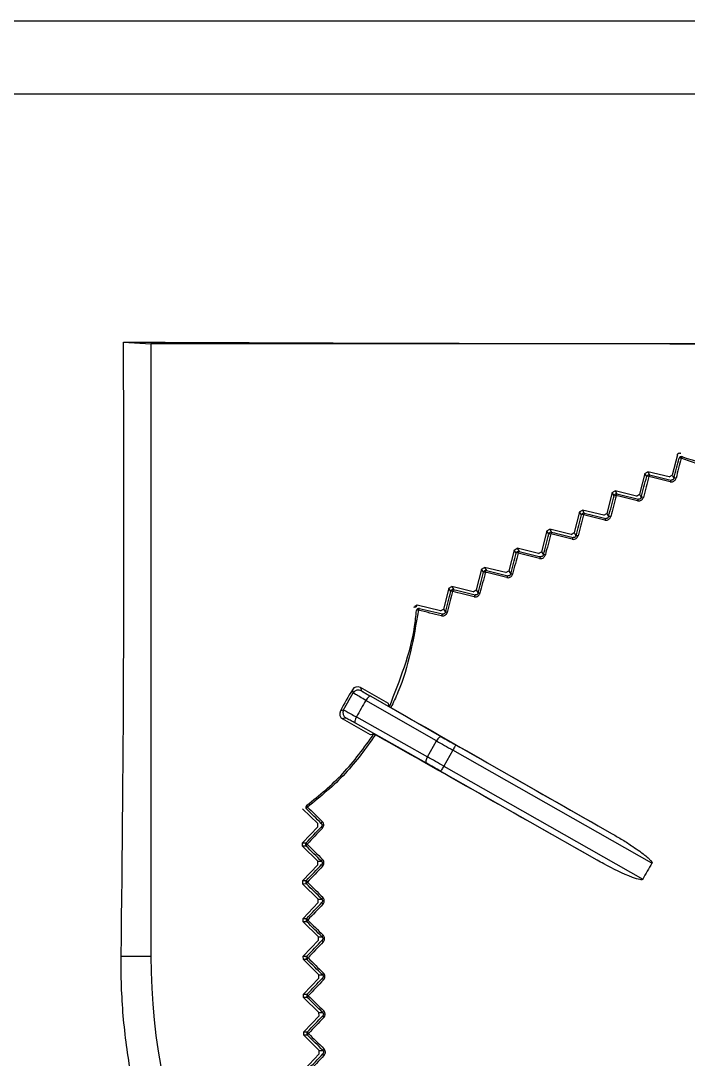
# Model space of a CAD drawing. Extents: x 9.3 to 87.2, y 1.1 to 68.8.
# Drawn here: x 36.881 to 37.992, y 12.281 to 14.011 of the extents above; entities that cross this region are included whole.
import ezdxf

# ---------------------------------------------------------------- set-up
doc = ezdxf.new("R2010")
doc.units = 0
doc.header["$MEASUREMENT"] = 0
doc.layers.add('OBJECT', color=7, linetype='CONTINUOUS')

msp = doc.modelspace()

# ---------------------------------------------------------------- linework, layer by layer
at = {"layer": 'OBJECT'}
for p, q in [((36.6113, 14.0108), (38.1725, 14.0108)), ((38.1725, 13.8885), (36.5655, 13.8885)), ((37.0517, 13.4756), (37.0975, 13.4728)), ((38.1725, 13.4728), (37.0975, 13.4728)), ((37.0975, 13.4728), (37.0975, 12.4528)), ((37.9739, 13.2878), (37.965, 13.2538)), ((37.9197, 13.2567), (37.9107, 13.222)), ((37.9197, 13.2567), (37.9245, 13.2596)), ((37.9228, 13.2516), (37.9197, 13.2567)), ((37.9245, 13.2596), (37.9276, 13.2544)), ((37.9602, 13.251), (37.9245, 13.2596)), ((37.9602, 13.251), (37.965, 13.2538)), ((37.965, 13.2538), (37.9681, 13.2487)), ((37.8654, 13.2248), (37.8563, 13.1901)), ((37.8654, 13.2248), (37.8702, 13.2277)), ((37.8685, 13.2196), (37.8654, 13.2248)), ((37.8702, 13.2277), (37.8733, 13.2225)), ((37.9059, 13.2191), (37.8702, 13.2277)), ((37.9059, 13.2191), (37.9107, 13.222)), ((37.9107, 13.222), (37.9138, 13.2167)), ((37.811, 13.1929), (37.802, 13.1582)), ((37.811, 13.1929), (37.8158, 13.1958)), ((37.8141, 13.1877), (37.811, 13.1929)), ((37.8158, 13.1958), (37.819, 13.1906)), ((37.8515, 13.1872), (37.8158, 13.1958)), ((37.8515, 13.1872), (37.8563, 13.1901)), ((37.8563, 13.1901), (37.8595, 13.1848)), ((37.7567, 13.161), (37.7476, 13.1263)), ((37.7567, 13.161), (37.7615, 13.1639)), ((37.7598, 13.1558), (37.7567, 13.161)), ((37.7615, 13.1639), (37.7646, 13.1587)), ((37.7972, 13.1553), (37.7615, 13.1639)), ((37.7972, 13.1553), (37.802, 13.1582)), ((37.802, 13.1582), (37.8051, 13.1529)), ((37.7024, 13.1292), (37.7072, 13.132)), ((37.7072, 13.132), (37.7103, 13.1268)), ((37.7428, 13.1234), (37.7072, 13.132)), ((37.7024, 13.1292), (37.6933, 13.0944)), ((37.7055, 13.124), (37.7024, 13.1292)), ((37.7428, 13.1234), (37.7476, 13.1263)), ((37.7476, 13.1263), (37.7508, 13.121)), ((37.648, 13.0973), (37.639, 13.0626)), ((37.648, 13.0973), (37.6528, 13.1002)), ((37.6511, 13.0921), (37.648, 13.0973)), ((37.6528, 13.1002), (37.6559, 13.095)), ((37.6885, 13.0916), (37.6528, 13.1002)), ((37.6885, 13.0916), (37.6933, 13.0944)), ((37.6933, 13.0944), (37.6965, 13.0892)), ((37.5937, 13.0654), (37.5846, 13.0307)), ((37.5937, 13.0654), (37.5985, 13.0683)), ((37.5968, 13.0603), (37.5937, 13.0654)), ((37.5985, 13.0683), (37.6016, 13.0631)), ((37.6342, 13.0597), (37.5985, 13.0683)), ((37.6342, 13.0597), (37.639, 13.0626)), ((37.639, 13.0626), (37.6421, 13.0573)), ((37.5359, 13.0336), (37.5362, 13.0349)), ((37.5402, 13.0373), (37.5362, 13.0349)), ((37.5402, 13.0373), (37.5408, 13.0372)), ((37.5798, 13.0278), (37.5408, 13.0372)), ((37.5798, 13.0278), (37.5846, 13.0307)), ((37.5846, 13.0307), (37.5877, 13.0255)), ((37.4181, 12.8628), (37.4342, 12.8911)), ((37.4464, 12.9), (37.4478, 12.8947)), ((37.4928, 12.8736), (37.4464, 12.9)), ((37.5729, 12.8112), (37.4552, 12.8787)), ((37.4636, 12.8855), (37.5813, 12.818)), ((37.422, 12.8494), (37.4167, 12.8478)), ((37.4632, 12.8214), (37.4167, 12.8478)), ((37.5562, 12.7739), (37.438, 12.8405)), ((37.4396, 12.8511), (37.5578, 12.7845)), ((37.5578, 12.7845), (37.5729, 12.8112)), ((37.605, 12.8045), (37.8654, 12.6565)), ((37.6, 12.7958), (37.5849, 12.7692)), ((37.9316, 12.6073), (37.6, 12.7958)), ((37.5849, 12.7692), (37.9165, 12.5807)), ((37.8404, 12.6125), (37.58, 12.7605)), ((37.3501, 12.6983), (37.3751, 12.6736)), ((37.3752, 12.668), (37.3499, 12.6414)), ((37.3752, 12.668), (37.3751, 12.6736)), ((37.3499, 12.6414), (37.3558, 12.6415)), ((37.35, 12.6358), (37.3499, 12.6414)), ((37.3559, 12.6359), (37.35, 12.6358)), ((37.35, 12.6358), (37.3755, 12.6106)), ((37.3756, 12.605), (37.3503, 12.5784)), ((37.3755, 12.6106), (37.3816, 12.6107)), ((37.3756, 12.605), (37.3755, 12.6106)), ((37.3503, 12.5784), (37.3563, 12.5785)), ((37.3504, 12.5728), (37.3503, 12.5784)), ((37.3564, 12.5729), (37.3504, 12.5728)), ((37.3504, 12.5728), (37.3759, 12.5476)), ((37.376, 12.542), (37.3508, 12.5154)), ((37.3759, 12.5476), (37.3821, 12.5477)), ((37.376, 12.542), (37.3759, 12.5476)), ((37.3508, 12.5154), (37.3568, 12.5155)), ((37.3508, 12.5098), (37.3508, 12.5154)), ((37.3569, 12.5099), (37.3508, 12.5098)), ((37.3508, 12.5098), (37.3764, 12.4846)), ((37.3765, 12.479), (37.3512, 12.4524)), ((37.3764, 12.4846), (37.3825, 12.4847)), ((37.3765, 12.479), (37.3764, 12.4846)), ((37.0479, 12.4528), (37.0975, 12.4528)), ((37.3512, 12.4524), (37.3573, 12.4525)), ((37.3513, 12.4468), (37.3512, 12.4524)), ((37.3573, 12.4469), (37.3513, 12.4468)), ((37.3513, 12.4468), (37.3768, 12.4216)), ((37.3768, 12.4216), (37.383, 12.4217)), ((37.3769, 12.416), (37.3768, 12.4216)), ((37.3769, 12.416), (37.3516, 12.3894)), ((37.3516, 12.3894), (37.3577, 12.3895)), ((37.3517, 12.3838), (37.3516, 12.3894)), ((37.3578, 12.3839), (37.3517, 12.3838)), ((37.3517, 12.3838), (37.3773, 12.3586)), ((37.3774, 12.353), (37.3521, 12.3264)), ((37.3773, 12.3586), (37.3834, 12.3587)), ((37.3774, 12.353), (37.3773, 12.3586)), ((37.3521, 12.3264), (37.3581, 12.3265)), ((37.3522, 12.3208), (37.3521, 12.3264)), ((37.3582, 12.3209), (37.3522, 12.3208)), ((37.3522, 12.3208), (37.3777, 12.2956)), ((37.3778, 12.29), (37.3525, 12.2634)), ((37.3777, 12.2956), (37.3838, 12.2957)), ((37.3778, 12.29), (37.3777, 12.2956))]:
    msp.add_line(p, q, dxfattribs=at)
at = {"layer": 'OBJECT', "flags": 128}
for points in [[(37.9681, 13.2487), (37.9692, 13.2528), (37.9703, 13.257), (37.9713, 13.2612), (37.9724, 13.2653), (37.9735, 13.2695), (37.9746, 13.2736), (37.9756, 13.2778), (37.9767, 13.282)], [(37.9803, 13.2822), (37.9792, 13.278), (37.9781, 13.2738), (37.9771, 13.2697), (37.976, 13.2655), (37.9749, 13.2613), (37.9738, 13.2572), (37.9728, 13.253), (37.9717, 13.2488)], [(37.9803, 13.2822), (37.9796, 13.2823), (37.979, 13.2824), (37.9784, 13.2824), (37.9778, 13.2824), (37.9774, 13.2824), (37.977, 13.2823), (37.9768, 13.2821), (37.9767, 13.282)], [(37.9138, 13.2167), (37.9149, 13.2211), (37.916, 13.2254), (37.9172, 13.2298), (37.9183, 13.2342), (37.9194, 13.2385), (37.9205, 13.2429), (37.9217, 13.2472), (37.9228, 13.2516)], [(37.9263, 13.2517), (37.9252, 13.2474), (37.924, 13.243), (37.9229, 13.2386), (37.9218, 13.2343), (37.9207, 13.2299), (37.9195, 13.2256), (37.9184, 13.2212), (37.9173, 13.2168)], [(37.9621, 13.243), (37.9576, 13.2441), (37.9531, 13.2452), (37.9486, 13.2463), (37.9442, 13.2474), (37.9397, 13.2485), (37.9352, 13.2495), (37.9308, 13.2506), (37.9263, 13.2517)], [(37.9276, 13.2544), (37.9321, 13.2533), (37.9365, 13.2523), (37.941, 13.2512), (37.9454, 13.2501), (37.9499, 13.249), (37.9544, 13.2479), (37.9588, 13.2469), (37.9633, 13.2458)], [(37.8595, 13.1848), (37.8606, 13.1892), (37.8617, 13.1935), (37.8629, 13.1979), (37.864, 13.2022), (37.8651, 13.2066), (37.8662, 13.2109), (37.8673, 13.2153), (37.8685, 13.2196)], [(37.8719, 13.2197), (37.8708, 13.2154), (37.8697, 13.211), (37.8685, 13.2067), (37.8674, 13.2023), (37.8663, 13.198), (37.8651, 13.1936), (37.864, 13.1892), (37.8629, 13.1849)], [(37.9077, 13.2111), (37.9032, 13.2121), (37.8987, 13.2132), (37.8942, 13.2143), (37.8898, 13.2154), (37.8853, 13.2165), (37.8808, 13.2176), (37.8764, 13.2187), (37.8719, 13.2197)], [(37.8733, 13.2225), (37.8777, 13.2214), (37.8822, 13.2203), (37.8867, 13.2193), (37.8911, 13.2182), (37.8956, 13.2171), (37.9001, 13.216), (37.9045, 13.2149), (37.909, 13.2138)], [(37.8051, 13.1529), (37.8063, 13.1573), (37.8074, 13.1616), (37.8085, 13.166), (37.8097, 13.1703), (37.8108, 13.1747), (37.8119, 13.179), (37.813, 13.1834), (37.8141, 13.1877)], [(37.8175, 13.1878), (37.8164, 13.1834), (37.8152, 13.1791), (37.8141, 13.1747), (37.813, 13.1704), (37.8119, 13.166), (37.8107, 13.1617), (37.8096, 13.1573), (37.8085, 13.1529)], [(37.8533, 13.1791), (37.8488, 13.1802), (37.8443, 13.1813), (37.8398, 13.1824), (37.8354, 13.1834), (37.8309, 13.1845), (37.8264, 13.1856), (37.822, 13.1867), (37.8175, 13.1878)], [(37.819, 13.1906), (37.8234, 13.1895), (37.8279, 13.1884), (37.8323, 13.1874), (37.8368, 13.1863), (37.8413, 13.1852), (37.8457, 13.1841), (37.8502, 13.183), (37.8547, 13.1819)], [(37.7508, 13.121), (37.7519, 13.1254), (37.7531, 13.1297), (37.7542, 13.1341), (37.7553, 13.1384), (37.7564, 13.1428), (37.7576, 13.1471), (37.7587, 13.1515), (37.7598, 13.1558)], [(37.7631, 13.1559), (37.762, 13.1515), (37.7608, 13.1472), (37.7597, 13.1428), (37.7586, 13.1384), (37.7575, 13.1341), (37.7563, 13.1297), (37.7552, 13.1254), (37.7541, 13.121)], [(37.7989, 13.1472), (37.7944, 13.1482), (37.7899, 13.1493), (37.7854, 13.1504), (37.781, 13.1515), (37.7765, 13.1526), (37.772, 13.1537), (37.7676, 13.1548), (37.7631, 13.1559)], [(37.7646, 13.1587), (37.7691, 13.1576), (37.7735, 13.1565), (37.778, 13.1555), (37.7825, 13.1544), (37.7869, 13.1533), (37.7914, 13.1522), (37.7959, 13.1511), (37.8003, 13.15)], [(37.6965, 13.0892), (37.6976, 13.0935), (37.6987, 13.0979), (37.6998, 13.1022), (37.701, 13.1066), (37.7021, 13.1109), (37.7032, 13.1153), (37.7043, 13.1196), (37.7055, 13.124)], [(37.7087, 13.1239), (37.7075, 13.1196), (37.7064, 13.1152), (37.7053, 13.1109), (37.7042, 13.1065), (37.703, 13.1022), (37.7019, 13.0978), (37.7008, 13.0934), (37.6996, 13.0891)], [(37.7444, 13.1152), (37.74, 13.1163), (37.7355, 13.1174), (37.731, 13.1185), (37.7265, 13.1196), (37.7221, 13.1207), (37.7176, 13.1218), (37.7131, 13.1228), (37.7087, 13.1239)], [(37.7103, 13.1268), (37.7147, 13.1258), (37.7192, 13.1247), (37.7237, 13.1236), (37.7281, 13.1225), (37.7326, 13.1214), (37.7371, 13.1203), (37.7415, 13.1192), (37.746, 13.1182)], [(37.6421, 13.0573), (37.6432, 13.0617), (37.6444, 13.066), (37.6455, 13.0704), (37.6466, 13.0747), (37.6477, 13.0791), (37.6489, 13.0834), (37.65, 13.0878), (37.6511, 13.0921)], [(37.6542, 13.092), (37.6531, 13.0877), (37.652, 13.0833), (37.6509, 13.079), (37.6497, 13.0746), (37.6486, 13.0703), (37.6475, 13.0659), (37.6463, 13.0615), (37.6452, 13.0572)], [(37.69, 13.0833), (37.6855, 13.0844), (37.6811, 13.0855), (37.6766, 13.0866), (37.6721, 13.0877), (37.6676, 13.0888), (37.6632, 13.0899), (37.6587, 13.0909), (37.6542, 13.092)], [(37.6559, 13.095), (37.6604, 13.0939), (37.6648, 13.0928), (37.6693, 13.0917), (37.6738, 13.0906), (37.6782, 13.0896), (37.6827, 13.0885), (37.6872, 13.0874), (37.6917, 13.0863)], [(37.6016, 13.0631), (37.606, 13.0621), (37.6105, 13.061), (37.6149, 13.0599), (37.6194, 13.0588), (37.6239, 13.0577), (37.6284, 13.0566), (37.6328, 13.0555), (37.6373, 13.0544)], [(37.5877, 13.0255), (37.5889, 13.0298), (37.59, 13.0342), (37.5911, 13.0385), (37.5923, 13.0429), (37.5934, 13.0472), (37.5945, 13.0516), (37.5956, 13.0559), (37.5968, 13.0603)], [(37.5998, 13.0601), (37.5987, 13.0558), (37.5975, 13.0514), (37.5964, 13.0471), (37.5953, 13.0427), (37.5942, 13.0384), (37.593, 13.034), (37.5919, 13.0297), (37.5908, 13.0253)], [(37.6356, 13.0514), (37.6311, 13.0525), (37.6266, 13.0536), (37.6221, 13.0547), (37.6177, 13.0558), (37.6132, 13.0569), (37.6087, 13.058), (37.6043, 13.0591), (37.5998, 13.0601)], [(37.5446, 13.032), (37.5444, 13.0319), (37.5441, 13.0318), (37.5439, 13.0315), (37.5436, 13.0312), (37.5434, 13.0307), (37.5431, 13.0302), (37.5429, 13.0296), (37.5427, 13.0289)], [(37.5811, 13.0195), (37.5763, 13.0207), (37.5715, 13.0219), (37.5667, 13.0231), (37.5619, 13.0242), (37.5571, 13.0254), (37.5523, 13.0266), (37.5475, 13.0277), (37.5427, 13.0289)], [(37.5446, 13.032), (37.5493, 13.0308), (37.5541, 13.0296), (37.5589, 13.0285), (37.5637, 13.0273), (37.5685, 13.0261), (37.5733, 13.025), (37.5781, 13.0238), (37.5829, 13.0226)], [(37.4636, 12.8855), (37.4628, 12.8857), (37.4619, 12.8855), (37.4609, 12.885), (37.4597, 12.8843), (37.4586, 12.8832), (37.4574, 12.8819), (37.4563, 12.8804), (37.4552, 12.8787)], [(37.4945, 12.8682), (37.4937, 12.8709), (37.4928, 12.8736)], [(37.4396, 12.8511), (37.4387, 12.8494), (37.438, 12.8477), (37.4374, 12.846), (37.4371, 12.8444), (37.437, 12.8431), (37.4371, 12.8419), (37.4375, 12.8411), (37.438, 12.8405)], [(37.4687, 12.8228), (37.466, 12.8221), (37.4632, 12.8214)], [(37.5813, 12.818), (37.5805, 12.8182), (37.5796, 12.8181), (37.5785, 12.8176), (37.5774, 12.8168), (37.5763, 12.8157), (37.5751, 12.8144), (37.574, 12.8129), (37.5729, 12.8112)], [(37.605, 12.8045), (37.6049, 12.8043), (37.6046, 12.8038), (37.6041, 12.803), (37.6035, 12.8019), (37.6028, 12.8006), (37.6019, 12.7991), (37.601, 12.7975), (37.6, 12.7958)], [(37.5578, 12.7845), (37.5569, 12.7828), (37.5562, 12.7811), (37.5556, 12.7794), (37.5553, 12.7779), (37.5552, 12.7765), (37.5553, 12.7753), (37.5557, 12.7745), (37.5562, 12.7739)], [(37.5849, 12.7692), (37.5839, 12.7675), (37.583, 12.7659), (37.5822, 12.7644), (37.5814, 12.7631), (37.5808, 12.762), (37.5803, 12.7612), (37.5801, 12.7607), (37.58, 12.7605)], [(37.3582, 12.701), (37.3577, 12.7005), (37.3573, 12.7), (37.357, 12.6995), (37.3567, 12.699), (37.3566, 12.6986), (37.3565, 12.6983), (37.3565, 12.698), (37.3566, 12.6978)], [(37.3811, 12.6737), (37.378, 12.6767), (37.375, 12.6797), (37.3719, 12.6828), (37.3688, 12.6858), (37.3657, 12.6888), (37.3627, 12.6918), (37.3596, 12.6948), (37.3566, 12.6978)], [(37.3582, 12.701), (37.3612, 12.698), (37.3643, 12.695), (37.3674, 12.692), (37.3705, 12.689), (37.3735, 12.6859), (37.3766, 12.6829), (37.3797, 12.6799), (37.3828, 12.6769)], [(37.3558, 12.6415), (37.359, 12.6448), (37.3622, 12.6482), (37.3653, 12.6515), (37.3685, 12.6548), (37.3717, 12.6581), (37.3749, 12.6614), (37.378, 12.6648), (37.3812, 12.6681)], [(37.3829, 12.6657), (37.3798, 12.6623), (37.3766, 12.659), (37.3734, 12.6557), (37.3702, 12.6523), (37.3671, 12.649), (37.3639, 12.6457), (37.3607, 12.6424), (37.3576, 12.639)], [(37.3816, 12.6107), (37.3784, 12.6139), (37.3752, 12.617), (37.372, 12.6202), (37.3688, 12.6233), (37.3655, 12.6265), (37.3623, 12.6296), (37.3591, 12.6328), (37.3559, 12.6359)], [(37.3576, 12.639), (37.3608, 12.6359), (37.364, 12.6327), (37.3672, 12.6296), (37.3704, 12.6264), (37.3736, 12.6233), (37.3768, 12.6201), (37.38, 12.617), (37.3833, 12.6138)], [(37.3563, 12.5785), (37.3595, 12.5818), (37.3627, 12.5852), (37.3658, 12.5885), (37.369, 12.5918), (37.3722, 12.5951), (37.3754, 12.5985), (37.3785, 12.6018), (37.3817, 12.6051)], [(37.3834, 12.6026), (37.3803, 12.5992), (37.3771, 12.5959), (37.3739, 12.5926), (37.3707, 12.5892), (37.3676, 12.5859), (37.3644, 12.5826), (37.3612, 12.5793), (37.358, 12.5759)], [(37.3821, 12.5477), (37.3789, 12.5509), (37.3757, 12.554), (37.3724, 12.5572), (37.3692, 12.5603), (37.366, 12.5635), (37.3628, 12.5666), (37.3596, 12.5698), (37.3564, 12.5729)], [(37.358, 12.5759), (37.3613, 12.5728), (37.3645, 12.5696), (37.3677, 12.5665), (37.3709, 12.5633), (37.3741, 12.5602), (37.3773, 12.557), (37.3805, 12.5539), (37.3837, 12.5507)], [(37.3568, 12.5155), (37.36, 12.5188), (37.3631, 12.5222), (37.3663, 12.5255), (37.3695, 12.5288), (37.3727, 12.5321), (37.3758, 12.5355), (37.379, 12.5388), (37.3822, 12.5421)], [(37.3839, 12.5395), (37.3807, 12.5361), (37.3776, 12.5328), (37.3744, 12.5295), (37.3712, 12.5262), (37.368, 12.5228), (37.3649, 12.5195), (37.3617, 12.5162), (37.3585, 12.5128)], [(37.3825, 12.4847), (37.3793, 12.4879), (37.3761, 12.491), (37.3729, 12.4942), (37.3697, 12.4973), (37.3665, 12.5005), (37.3633, 12.5036), (37.3601, 12.5068), (37.3569, 12.5099)], [(37.3585, 12.5128), (37.3617, 12.5097), (37.3649, 12.5065), (37.3681, 12.5034), (37.3713, 12.5002), (37.3746, 12.4971), (37.3778, 12.4939), (37.381, 12.4908), (37.3842, 12.4876)], [(37.3573, 12.4525), (37.3604, 12.4558), (37.3636, 12.4592), (37.3668, 12.4625), (37.3699, 12.4658), (37.3731, 12.4691), (37.3763, 12.4725), (37.3795, 12.4758), (37.3826, 12.4791)], [(37.3844, 12.4764), (37.3812, 12.4731), (37.378, 12.4697), (37.3748, 12.4664), (37.3717, 12.4631), (37.3685, 12.4597), (37.3653, 12.4564), (37.3621, 12.4531), (37.359, 12.4498)], [(37.383, 12.4217), (37.3798, 12.4249), (37.3766, 12.428), (37.3734, 12.4312), (37.3702, 12.4343), (37.367, 12.4375), (37.3637, 12.4406), (37.3605, 12.4438), (37.3573, 12.4469)], [(37.359, 12.4498), (37.3622, 12.4466), (37.3654, 12.4435), (37.3686, 12.4403), (37.3718, 12.4371), (37.375, 12.434), (37.3782, 12.4308), (37.3814, 12.4277), (37.3846, 12.4245)], [(37.3577, 12.3895), (37.3609, 12.3928), (37.364, 12.3962), (37.3672, 12.3995), (37.3704, 12.4028), (37.3735, 12.4061), (37.3767, 12.4095), (37.3799, 12.4128), (37.3831, 12.4161)], [(37.3848, 12.4133), (37.3816, 12.41), (37.3785, 12.4066), (37.3753, 12.4033), (37.3721, 12.4), (37.3689, 12.3966), (37.3657, 12.3933), (37.3626, 12.39), (37.3594, 12.3867)], [(37.3594, 12.3867), (37.3626, 12.3835), (37.3658, 12.3804), (37.369, 12.3772), (37.3722, 12.3741), (37.3754, 12.3709), (37.3786, 12.3677), (37.3819, 12.3646), (37.3851, 12.3614)], [(37.3834, 12.3587), (37.3802, 12.3619), (37.377, 12.365), (37.3738, 12.3682), (37.3706, 12.3713), (37.3674, 12.3745), (37.3642, 12.3776), (37.361, 12.3808), (37.3578, 12.3839)], [(37.3581, 12.3265), (37.3613, 12.3298), (37.3644, 12.3332), (37.3676, 12.3365), (37.3708, 12.3398), (37.374, 12.3431), (37.3771, 12.3465), (37.3803, 12.3498), (37.3835, 12.3531)], [(37.3852, 12.3502), (37.3821, 12.3469), (37.3789, 12.3435), (37.3757, 12.3402), (37.3725, 12.3369), (37.3693, 12.3336), (37.3662, 12.3302), (37.363, 12.3269), (37.3598, 12.3236)], [(37.3838, 12.2957), (37.3806, 12.2989), (37.3774, 12.302), (37.3742, 12.3052), (37.371, 12.3083), (37.3678, 12.3115), (37.3646, 12.3146), (37.3614, 12.3178), (37.3582, 12.3209)], [(37.3598, 12.3236), (37.363, 12.3204), (37.3662, 12.3173), (37.3694, 12.3141), (37.3726, 12.311), (37.3758, 12.3078), (37.3791, 12.3047), (37.3823, 12.3015), (37.3855, 12.2983)], [(37.3585, 12.2635), (37.3617, 12.2668), (37.3648, 12.2702), (37.368, 12.2735), (37.3712, 12.2768), (37.3744, 12.2801), (37.3775, 12.2835), (37.3807, 12.2868), (37.3839, 12.2901)], [(37.3856, 12.2871), (37.3825, 12.2838), (37.3793, 12.2804), (37.3761, 12.2771), (37.3729, 12.2738), (37.3697, 12.2705), (37.3666, 12.2671), (37.3634, 12.2638), (37.3602, 12.2605)]]:
    msp.add_lwpolyline(points, dxfattribs=at)
at = {"layer": 'OBJECT'}
for centre, radius, start, end in [((37.9806, 13.281), 0.004, 66.5508, 165.3844), ((37.9844, 13.281), 0.00426, 121.404, 163.9794), ((37.9267, 13.2505), 0.004, 76.4427, 165.3861), ((37.9247, 13.2481), 0.00395, 66.1284, 119.0285), ((37.931, 13.2511), 0.00471, 135.8526, 173.1666), ((37.9671, 13.2424), 0.00506, 138.2474, 172.7666), ((37.97, 13.2452), 0.00401, 65.9141, 119.016), ((37.8723, 13.2186), 0.004, 76.4539, 165.3749), ((37.8703, 13.2161), 0.00401, 66.4894, 117.2317), ((37.8764, 13.2192), 0.0045, 133.4768, 173.6265), ((37.9157, 13.2131), 0.00406, 66.2631, 117.2531), ((37.9124, 13.2105), 0.00479, 135.764, 173.2877), ((37.818, 13.1867), 0.004, 76.4438, 165.3849), ((37.8159, 13.184), 0.00408, 66.8353, 115.3807), ((37.8218, 13.1873), 0.00433, 131.1997, 174.0811), ((37.8578, 13.1786), 0.00457, 133.3944, 173.785), ((37.8613, 13.1811), 0.00414, 66.6387, 115.3967), ((37.7637, 13.1548), 0.004, 76.4472, 165.3785), ((37.7615, 13.152), 0.00417, 67.2159, 113.4209), ((37.7673, 13.1555), 0.0042, 129.0381, 174.4985), ((37.8032, 13.1467), 0.0044, 131.1348, 174.2571), ((37.8068, 13.149), 0.00424, 67.0393, 113.4338), ((37.7093, 13.123), 0.004, 76.4507, 165.3801), ((37.707, 13.12), 0.00428, 67.6053, 111.3736), ((37.7127, 13.1236), 0.0041, 127.0113, 174.8776), ((37.7487, 13.1148), 0.00427, 129.0335, 174.655), ((37.7524, 13.117), 0.00435, 67.4424, 111.4025), ((37.655, 13.0911), 0.004, 76.4484, 165.3804), ((37.6526, 13.0879), 0.00443, 68.0612, 109.1753), ((37.6582, 13.0917), 0.00402, 125.0666, 175.2416), ((37.6942, 13.083), 0.00416, 126.99, 175.0654), ((37.6979, 13.0849), 0.0045, 67.881, 109.2548), ((37.6006, 13.0593), 0.004, 76.4528, 165.3811), ((37.6037, 13.0598), 0.00395, 123.216, 175.5973), ((37.5981, 13.0558), 0.00462, 68.5122, 106.9035), ((37.6396, 13.0511), 0.00408, 125.0589, 175.4501), ((37.6435, 13.0528), 0.00469, 68.3658, 106.985), ((37.5436, 13.0281), 0.004, 76.447, 174.7091), ((37.5418, 13.0248), 0.00421, 77.2091, 120.3657), ((37.5851, 13.0193), 0.00401, 123.2213, 175.7992), ((37.589, 13.0207), 0.00493, 68.8531, 104.5999), ((38.1725, 12.4528), 0.8625, 149.0452, 151.7339), ((37.4414, 12.8913), 0.01, 60.394, 149.0402), ((39.8384, 13.5132), 2.4834, 194.3804, 194.5073), ((37.4428, 12.886), 0.01, 60.3942, 149.2976), ((37.4217, 12.8565), 0.01, 151.7386, 240.3845), ((38.0951, 10.5431), 2.4165, 106.2676, 106.398), ((37.4269, 12.858), 0.01, 151.4807, 240.3844), ((182.6017, 266.6372), 292.3266, 240.239278, 240.322427), ((-106.0575, -241.2776), 291.8335, 60.456632, 60.539917), ((37.3594, 12.7007), 0.004, 126.5458, 225.387), ((37.3612, 12.704), 0.00425, 181.3931, 223.9914), ((37.3851, 12.6736), 0.004, 125.8969, 179.0289), ((37.386, 12.6697), 0.00506, 198.2401, 232.7715), ((37.3587, 12.6388), 0.004, 136.4448, 225.3845), ((37.3604, 12.6428), 0.00472, 195.8671, 233.1459), ((37.3599, 12.6358), 0.00395, 126.1414, 179.0218), ((37.3857, 12.6105), 0.00407, 126.265, 177.2493), ((37.3863, 12.6064), 0.00478, 195.751, 233.3059), ((38.1725, 12.4528), 0.2862, 147.3243, 153.4549), ((37.3592, 12.5758), 0.004, 136.4431, 225.3863), ((37.3607, 12.5796), 0.0045, 193.4652, 233.6255), ((37.3604, 12.5727), 0.004, 126.4575, 177.268), ((37.3862, 12.5474), 0.00414, 126.6317, 175.4042), ((37.3866, 12.5432), 0.00458, 193.4035, 233.77), ((37.3597, 12.5128), 0.004, 136.4494, 225.3798), ((37.3611, 12.5164), 0.00433, 191.1949, 234.0818), ((37.361, 12.5096), 0.00408, 126.8389, 175.3801), ((37.3867, 12.4842), 0.00424, 127.0309, 173.4418), ((37.387, 12.48), 0.0044, 191.1432, 234.2423), ((38.1375, 12.4528), 1.04, 180, 270), ((37.3602, 12.4498), 0.004, 136.4448, 225.3845), ((37.3614, 12.4532), 0.0042, 189.0546, 234.4953), ((37.3615, 12.4464), 0.00417, 127.2002, 173.4285), ((37.3873, 12.4211), 0.00435, 127.4369, 171.4103), ((37.3873, 12.4168), 0.00427, 189.0187, 234.6629), ((37.3606, 12.3868), 0.004, 136.443, 225.3863), ((37.3618, 12.39), 0.0041, 186.9962, 234.8863), ((37.362, 12.3833), 0.00428, 127.6085, 171.3686), ((37.3878, 12.3579), 0.0045, 127.8841, 169.2568), ((37.3876, 12.3536), 0.00416, 186.9766, 235.0801), ((37.361, 12.3238), 0.004, 136.4448, 225.3845), ((37.3621, 12.3269), 0.00402, 185.0641, 235.2556), ((37.3625, 12.3201), 0.00443, 128.0387, 169.1952), ((37.3884, 12.2947), 0.00469, 128.3586, 166.9898), ((37.388, 12.2905), 0.00408, 185.0546, 235.4464)]:
    msp.add_arc(centre, radius, start, end, dxfattribs=at)
for centre, major_axis, ratio, start_param, end_param in [((38.1564, 12.462), (0.7091, -0.403), 0.999993, 3.122153, 3.161033), ((37.6003, 12.7963), (0.0696, -0.0395), 0.007636, 4.312018, 4.712389), ((37.6053, 12.805), (0.0609, -0.0346), 0.008727, 4.312018, 4.712389), ((37.5846, 12.7686), (0.0696, -0.0395), 0.007636, 1.570796, 1.971167), ((37.5797, 12.76), (0.0609, -0.0346), 0.008727, 1.570796, 1.971167)]:
    msp.add_ellipse(centre, major_axis=major_axis, ratio=ratio, start_param=start_param, end_param=end_param, dxfattribs=at)
for points in [[(37.0479, 12.4528), (37.0524, 12.7943), (37.0537, 13.1353), (37.0517, 13.4756)], [(37.0517, 13.4756), (37.4235, 13.4738), (37.7971, 13.4728), (38.1725, 13.4728)]]:
    msp.add_open_spline(points, degree=3, dxfattribs=at)
for points, knots in [([(37.9739, 13.2878), (37.974, 13.2882), (37.9743, 13.2891), (37.9753, 13.2901), (37.9765, 13.2907), (37.9779, 13.2909), (37.9788, 13.2907), (37.9793, 13.2905), (37.9794, 13.2905)], [0, 0, 0, 0, 0.194313, 0.388616, 0.582914, 0.77723, 0.97154, 1, 1, 1, 1]), ([(38.3565, 13.2863), (38.3124, 13.2705), (38.2241, 13.2389), (38.09, 13.243), (38.0132, 13.2704), (37.9803, 13.2822)], [0, 0, 0, 0, 0.363639, 0.72762, 1, 1, 1, 1]), ([(37.9822, 13.2846), (38.0261, 13.27), (38.114, 13.2407), (38.2467, 13.2476), (38.3221, 13.2764), (38.3546, 13.2887)], [0, 0, 0, 0, 0.362853, 0.726038, 1, 1, 1, 1]), ([(37.9621, 13.243), (37.9629, 13.2429), (37.9646, 13.2427), (37.9672, 13.2433), (37.9694, 13.2448), (37.9709, 13.2467), (37.9714, 13.2481), (37.9717, 13.2488)], [0, 0, 0, 0, 0.206488, 0.413098, 0.617271, 0.824168, 1, 1, 1, 1]), ([(37.9681, 13.2487), (37.9679, 13.2482), (37.9676, 13.2474), (37.9666, 13.2463), (37.9654, 13.2458), (37.9643, 13.2456), (37.9636, 13.2457), (37.9633, 13.2458)], [0, 0, 0, 0, 0.236034, 0.473526, 0.677486, 0.855699, 1, 1, 1, 1]), ([(37.9077, 13.2111), (37.9085, 13.2109), (37.9102, 13.2107), (37.9128, 13.2114), (37.915, 13.2128), (37.9166, 13.2147), (37.9171, 13.2162), (37.9173, 13.2168)], [0, 0, 0, 0, 0.208261, 0.41666, 0.621778, 0.828174, 1, 1, 1, 1]), ([(37.9138, 13.2167), (37.9136, 13.2163), (37.9133, 13.2155), (37.9124, 13.2145), (37.9112, 13.2139), (37.91, 13.2137), (37.9093, 13.2138), (37.909, 13.2138)], [0, 0, 0, 0, 0.227302, 0.45587, 0.655435, 0.833748, 1, 1, 1, 1]), ([(37.8533, 13.1791), (37.8541, 13.179), (37.8559, 13.1787), (37.8584, 13.1794), (37.8606, 13.1809), (37.8622, 13.1828), (37.8627, 13.1842), (37.8629, 13.1849)], [0, 0, 0, 0, 0.210083, 0.420355, 0.62651, 0.832517, 1, 1, 1, 1]), ([(37.8595, 13.1848), (37.8593, 13.1844), (37.859, 13.1836), (37.8581, 13.1826), (37.857, 13.182), (37.8558, 13.1817), (37.855, 13.1819), (37.8547, 13.1819)], [0, 0, 0, 0, 0.21897, 0.439064, 0.634292, 0.812592, 1, 1, 1, 1]), ([(37.7989, 13.1472), (37.7997, 13.147), (37.8015, 13.1468), (37.8041, 13.1475), (37.8063, 13.149), (37.8078, 13.1509), (37.8083, 13.1523), (37.8085, 13.1529)], [0, 0, 0, 0, 0.211976, 0.424186, 0.631441, 0.837165, 1, 1, 1, 1]), ([(37.8051, 13.1529), (37.805, 13.1525), (37.8047, 13.1517), (37.8038, 13.1507), (37.8027, 13.1501), (37.8016, 13.1499), (37.8008, 13.1499), (37.8004, 13.15), (37.8003, 13.15)], [0, 0, 0, 0, 0.211015, 0.423006, 0.613972, 0.792191, 0.977243, 1, 1, 1, 1]), ([(37.7444, 13.1152), (37.7453, 13.1151), (37.7471, 13.1149), (37.7497, 13.1156), (37.7519, 13.1171), (37.7534, 13.119), (37.7539, 13.1204), (37.7541, 13.121)], [0, 0, 0, 0, 0.213939, 0.428142, 0.636611, 0.84215, 1, 1, 1, 1]), ([(37.7508, 13.121), (37.7507, 13.1206), (37.7504, 13.1199), (37.7495, 13.1189), (37.7485, 13.1183), (37.7473, 13.118), (37.7465, 13.118), (37.7461, 13.1181), (37.746, 13.1182)], [0, 0, 0, 0, 0.2035099, 0.4078639, 0.5946494, 0.7727989, 0.9608658, 1, 1, 1, 1]), ([(37.69, 13.0833), (37.6909, 13.0832), (37.6926, 13.0829), (37.6953, 13.0837), (37.6975, 13.0852), (37.699, 13.0871), (37.6994, 13.0885), (37.6996, 13.0891)], [0, 0, 0, 0, 0.21599, 0.432267, 0.642022, 0.847453, 1, 1, 1, 1]), ([(37.6965, 13.0892), (37.6963, 13.0888), (37.6961, 13.088), (37.6952, 13.0871), (37.6942, 13.0864), (37.6931, 13.0861), (37.6922, 13.0862), (37.6918, 13.0863), (37.6917, 13.0863)], [0, 0, 0, 0, 0.196456, 0.393662, 0.576484, 0.754595, 0.945768, 1, 1, 1, 1]), ([(37.6356, 13.0514), (37.6365, 13.0513), (37.6382, 13.051), (37.6409, 13.0518), (37.6431, 13.0533), (37.6446, 13.0552), (37.645, 13.0566), (37.6452, 13.0572)], [0, 0, 0, 0, 0.218081, 0.436509, 0.647637, 0.853069, 1, 1, 1, 1]), ([(37.6421, 13.0573), (37.642, 13.0569), (37.6417, 13.0562), (37.6409, 13.0553), (37.6399, 13.0546), (37.6388, 13.0543), (37.6379, 13.0543), (37.6374, 13.0544), (37.6373, 13.0544)], [0, 0, 0, 0, 0.189857, 0.380384, 0.559436, 0.737665, 0.932065, 1, 1, 1, 1]), ([(37.4945, 12.8682), (37.512, 12.9122), (37.5329, 12.9647), (37.5387, 13.0195), (37.5396, 13.0284)], [0, 0, 0, 0, 0.836392, 1, 1, 1, 1]), ([(37.5427, 13.0289), (37.5348, 12.9823), (37.5253, 12.9264), (37.501, 12.8752), (37.497, 12.8668)], [0, 0, 0, 0, 0.836049, 1, 1, 1, 1]), ([(37.5362, 13.0349), (37.5362, 13.0349), (37.5364, 13.0349), (37.5368, 13.0348), (37.5373, 13.0347), (37.5379, 13.0346), (37.5383, 13.0347), (37.5386, 13.0347), (37.5387, 13.0348), (37.5388, 13.0348), (37.5389, 13.0349), (37.5389, 13.0349), (37.539, 13.0349), (37.539, 13.0349), (37.539, 13.0349), (37.539, 13.0349), (37.5391, 13.035), (37.5391, 13.035), (37.5391, 13.035), (37.5391, 13.035), (37.5391, 13.035), (37.5391, 13.035), (37.5391, 13.035), (37.5391, 13.035), (37.5391, 13.035), (37.5391, 13.035), (37.5392, 13.035), (37.5392, 13.0351), (37.5393, 13.0351), (37.5395, 13.0353), (37.5399, 13.0357), (37.5402, 13.0364), (37.5402, 13.0371), (37.5402, 13.0373), (37.5402, 13.0373)], [0, 0, 0, 0, 0.024365, 0.121825, 0.310977, 0.405464, 0.452691, 0.476305, 0.488116, 0.494026, 0.495988, 0.497304, 0.498186, 0.498779, 0.499177, 0.499446, 0.499627, 0.49975, 0.499836, 0.499915, 0.499955, 0.499985, 0.500005, 0.500025, 0.50005, 0.50009, 0.500216, 0.500792, 0.503077, 0.512204, 0.548696, 0.694651, 0.999856, 1, 1, 1, 1]), ([(37.5811, 13.0195), (37.582, 13.0194), (37.5838, 13.0192), (37.5865, 13.0199), (37.5887, 13.0215), (37.5901, 13.0234), (37.5906, 13.0248), (37.5908, 13.0253)], [0, 0, 0, 0, 0.220305, 0.440939, 0.653561, 0.859041, 1, 1, 1, 1]), ([(37.5877, 13.0255), (37.5876, 13.0251), (37.5874, 13.0244), (37.5866, 13.0235), (37.5856, 13.0228), (37.5845, 13.0225), (37.5836, 13.0225), (37.5831, 13.0226), (37.5829, 13.0226)], [0, 0, 0, 0, 0.183797, 0.368099, 0.543555, 0.722049, 0.91995, 1, 1, 1, 1]), ([(37.4552, 12.8787), (37.4518, 12.8807), (37.4449, 12.8847), (37.4378, 12.8889), (37.4346, 12.8908), (37.4343, 12.8911), (37.4342, 12.8911)], [0, 0, 0, 0, 0.290274, 0.580545, 0.870786, 1, 1, 1, 1]), ([(37.4478, 12.8947), (37.4481, 12.8945), (37.4487, 12.8941), (37.4532, 12.8914), (37.4586, 12.8883), (37.4624, 12.8861), (37.4636, 12.8855)], [0, 0, 0, 0, 0.290193, 0.580377, 0.870587, 1, 1, 1, 1]), ([(37.4181, 12.8628), (37.4186, 12.8626), (37.4195, 12.8622), (37.4256, 12.8589), (37.4329, 12.8549), (37.438, 12.852), (37.4396, 12.8511)], [0, 0, 0, 0, 0.290211, 0.58042, 0.870646, 1, 1, 1, 1]), ([(37.497, 12.8668), (37.4966, 12.867), (37.4959, 12.8674), (37.4951, 12.8679), (37.4946, 12.8682), (37.4945, 12.8682), (37.4945, 12.8682)], [0, 0, 0, 0, 0.266314, 0.532593, 0.798872, 1, 1, 1, 1]), ([(37.438, 12.8405), (37.4354, 12.842), (37.4302, 12.8449), (37.4248, 12.8479), (37.4223, 12.8492), (37.4221, 12.8493), (37.422, 12.8494)], [0, 0, 0, 0, 0.290273, 0.580547, 0.870779, 1, 1, 1, 1]), ([(37.357, 12.7039), (37.3778, 12.7207), (37.4201, 12.7549), (37.4523, 12.7998), (37.4687, 12.8228)], [0, 0, 0, 0, 0.490257, 1, 1, 1, 1]), ([(37.4712, 12.8214), (37.4553, 12.7991), (37.4229, 12.7535), (37.38, 12.7187), (37.3582, 12.701)], [0, 0, 0, 0, 0.490069, 1, 1, 1, 1]), ([(37.4687, 12.8228), (37.4687, 12.8227), (37.4688, 12.8227), (37.4694, 12.8224), (37.4703, 12.8219), (37.4709, 12.8215), (37.4712, 12.8214)], [0, 0, 0, 0, 0.265477, 0.531012, 0.796915, 1, 1, 1, 1]), ([(37.3811, 12.6737), (37.3814, 12.6734), (37.382, 12.6727), (37.3824, 12.6713), (37.3823, 12.6699), (37.3818, 12.6689), (37.3814, 12.6683), (37.3812, 12.6681)], [0, 0, 0, 0, 0.23605, 0.473509, 0.677523, 0.855675, 1, 1, 1, 1]), ([(37.3829, 12.6657), (37.3835, 12.6663), (37.3846, 12.6677), (37.3852, 12.6703), (37.3851, 12.6729), (37.3842, 12.6752), (37.3832, 12.6763), (37.3828, 12.6769)], [0, 0, 0, 0, 0.206486, 0.413113, 0.617274, 0.82417, 1, 1, 1, 1]), ([(37.8654, 12.6565), (37.8711, 12.6531), (37.8827, 12.6464), (37.898, 12.6365), (37.91, 12.6282), (37.9179, 12.6223), (37.9231, 12.6181), (37.9264, 12.6151), (37.9286, 12.613), (37.93, 12.6114), (37.931, 12.6101), (37.9315, 12.6091), (37.9318, 12.6083), (37.9318, 12.6078), (37.9317, 12.6075), (37.9316, 12.6073)], [0, 0, 0, 0, 0.237672, 0.48452, 0.65061, 0.762515, 0.83807, 0.88924, 0.924055, 0.947906, 0.964416, 0.981164, 0.988204, 0.995315, 1, 1, 1, 1]), ([(37.3834, 12.6026), (37.384, 12.6032), (37.3851, 12.6046), (37.3857, 12.6072), (37.3856, 12.6098), (37.3847, 12.6121), (37.3837, 12.6133), (37.3833, 12.6138)], [0, 0, 0, 0, 0.208243, 0.416674, 0.621776, 0.82818, 1, 1, 1, 1]), ([(37.9165, 12.5807), (37.9164, 12.5806), (37.9163, 12.5804), (37.9157, 12.5801), (37.9144, 12.5798), (37.9086, 12.5804), (37.8869, 12.5883), (37.8632, 12.5998), (37.8441, 12.6104), (37.8404, 12.6125)], [0, 0, 0, 0, 0.004728, 0.010529, 0.020795, 0.054721, 0.214261, 0.848441, 1, 1, 1, 1]), ([(37.3816, 12.6107), (37.3819, 12.6104), (37.3825, 12.6097), (37.3829, 12.6084), (37.3828, 12.607), (37.3824, 12.6059), (37.3819, 12.6054), (37.3817, 12.6051)], [0, 0, 0, 0, 0.227319, 0.455896, 0.655468, 0.833734, 1, 1, 1, 1]), ([(37.3821, 12.5477), (37.3824, 12.5474), (37.3829, 12.5467), (37.3833, 12.5454), (37.3833, 12.5441), (37.3829, 12.543), (37.3824, 12.5424), (37.3822, 12.5421)], [0, 0, 0, 0, 0.218952, 0.439045, 0.634294, 0.812606, 1, 1, 1, 1]), ([(37.3839, 12.5395), (37.3845, 12.5402), (37.3855, 12.5415), (37.3862, 12.5441), (37.3861, 12.5468), (37.3852, 12.549), (37.3842, 12.5502), (37.3837, 12.5507)], [0, 0, 0, 0, 0.210098, 0.420364, 0.626511, 0.832522, 1, 1, 1, 1]), ([(37.3825, 12.4847), (37.3828, 12.4844), (37.3834, 12.4838), (37.3838, 12.4825), (37.3838, 12.4812), (37.3834, 12.4801), (37.3829, 12.4794), (37.3827, 12.4791), (37.3826, 12.4791)], [0, 0, 0, 0, 0.211054, 0.423027, 0.61398, 0.792204, 0.977265, 1, 1, 1, 1]), ([(37.3844, 12.4764), (37.3849, 12.4771), (37.386, 12.4785), (37.3867, 12.4811), (37.3865, 12.4837), (37.3856, 12.486), (37.3846, 12.4871), (37.3842, 12.4876)], [0, 0, 0, 0, 0.211968, 0.424178, 0.631441, 0.837166, 1, 1, 1, 1]), ([(37.0647, 12.2548), (37.0587, 12.2875), (37.0543, 12.3203), (37.0487, 12.3863), (37.0475, 12.4195), (37.0479, 12.4528)], [0, 0, 0, 0, 0.5, 0.5, 1, 1, 1, 1]), ([(37.383, 12.4217), (37.3833, 12.4214), (37.3838, 12.4208), (37.3842, 12.4196), (37.3842, 12.4183), (37.3839, 12.4172), (37.3834, 12.4165), (37.3831, 12.4162), (37.3831, 12.4161)], [0, 0, 0, 0, 0.203511, 0.407852, 0.594693, 0.772813, 0.960916, 1, 1, 1, 1]), ([(37.3848, 12.4133), (37.3854, 12.414), (37.3865, 12.4154), (37.3871, 12.418), (37.387, 12.4207), (37.3861, 12.4229), (37.3851, 12.424), (37.3846, 12.4245)], [0, 0, 0, 0, 0.21395, 0.428133, 0.6366, 0.842156, 1, 1, 1, 1]), ([(37.3834, 12.3587), (37.3837, 12.3584), (37.3842, 12.3578), (37.3846, 12.3566), (37.3846, 12.3554), (37.3843, 12.3543), (37.3839, 12.3535), (37.3836, 12.3532), (37.3835, 12.3531)], [0, 0, 0, 0, 0.196448, 0.393669, 0.576487, 0.754633, 0.9458, 1, 1, 1, 1]), ([(37.3852, 12.3502), (37.3858, 12.3509), (37.3869, 12.3523), (37.3876, 12.355), (37.3874, 12.3576), (37.3865, 12.3599), (37.3855, 12.361), (37.3851, 12.3614)], [0, 0, 0, 0, 0.215973, 0.432248, 0.642005, 0.847446, 1, 1, 1, 1]), ([(37.3838, 12.2957), (37.3841, 12.2954), (37.3846, 12.2948), (37.385, 12.2937), (37.385, 12.2925), (37.3848, 12.2914), (37.3843, 12.2906), (37.384, 12.2902), (37.3839, 12.2901)], [0, 0, 0, 0, 0.189863, 0.380406, 0.559423, 0.737674, 0.932075, 1, 1, 1, 1]), ([(37.3856, 12.2871), (37.3862, 12.2878), (37.3873, 12.2892), (37.388, 12.2919), (37.3878, 12.2946), (37.3868, 12.2968), (37.3859, 12.2979), (37.3855, 12.2983)], [0, 0, 0, 0, 0.218108, 0.436517, 0.647668, 0.853063, 1, 1, 1, 1])]:
    msp.add_open_spline(points, degree=3, knots=knots, dxfattribs=at)

doc.saveas('drawing.dxf')
